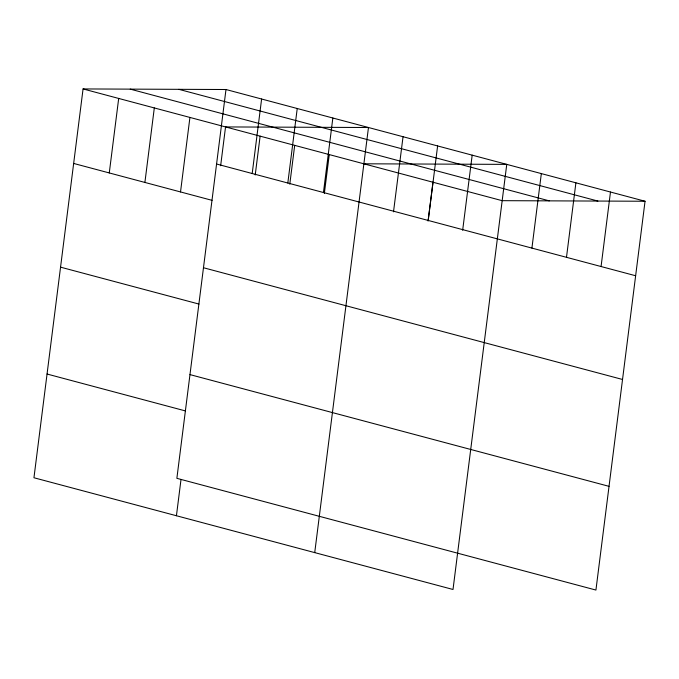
<?xml version="1.0" encoding="UTF-8"?>
<svg xmlns="http://www.w3.org/2000/svg" width="679" height="679" viewBox="0 0 679 679"><rect width="100%" height="100%" fill="white"/><g stroke="black" fill="none" stroke-linecap="round" stroke-linejoin="round"><path stroke-width="1.02" d="M225.988 89.518L176.871 478.33L595.933 590.059L645.05 201.247L225.988 89.518L83.067 88.941L33.95 477.753L453.012 589.482L506.763 164.377L363.842 163.8M109.277 172.941L118.689 98.438M144.899 182.439L154.311 107.936M180.521 191.936L189.925 117.433M176.43 515.743L181.013 479.433M220.641 165.752L225.547 126.931L368.468 127.508L314.725 552.613M252.198 173.518L261.61 99.015M255.219 174.97L260.125 136.148M287.82 183.016L297.232 108.513M289.789 184.187L294.694 145.365M323.442 192.513L332.846 118.01M324.358 193.405L329.264 154.583M393.506 211.84L403.046 136.725M428.076 221.057L432.981 182.235M428.203 220.446L437.615 145.943M462.654 230.274L472.185 155.16M531.92 248.098L541.333 173.595M566.49 257.316L575.902 182.812M601.068 266.533L610.48 192.03M645.05 201.247L502.129 200.67L83.067 88.941M178.823 89.331L597.885 201.06M130.232 89.127L549.294 200.865M216.576 164.021L635.637 275.75M73.655 163.444L212.069 200.347M203.471 267.738L622.533 379.476M60.55 267.161L198.964 304.065M189.976 374.604L609.038 486.342M47.055 374.027L185.46 410.931"/></g></svg>
